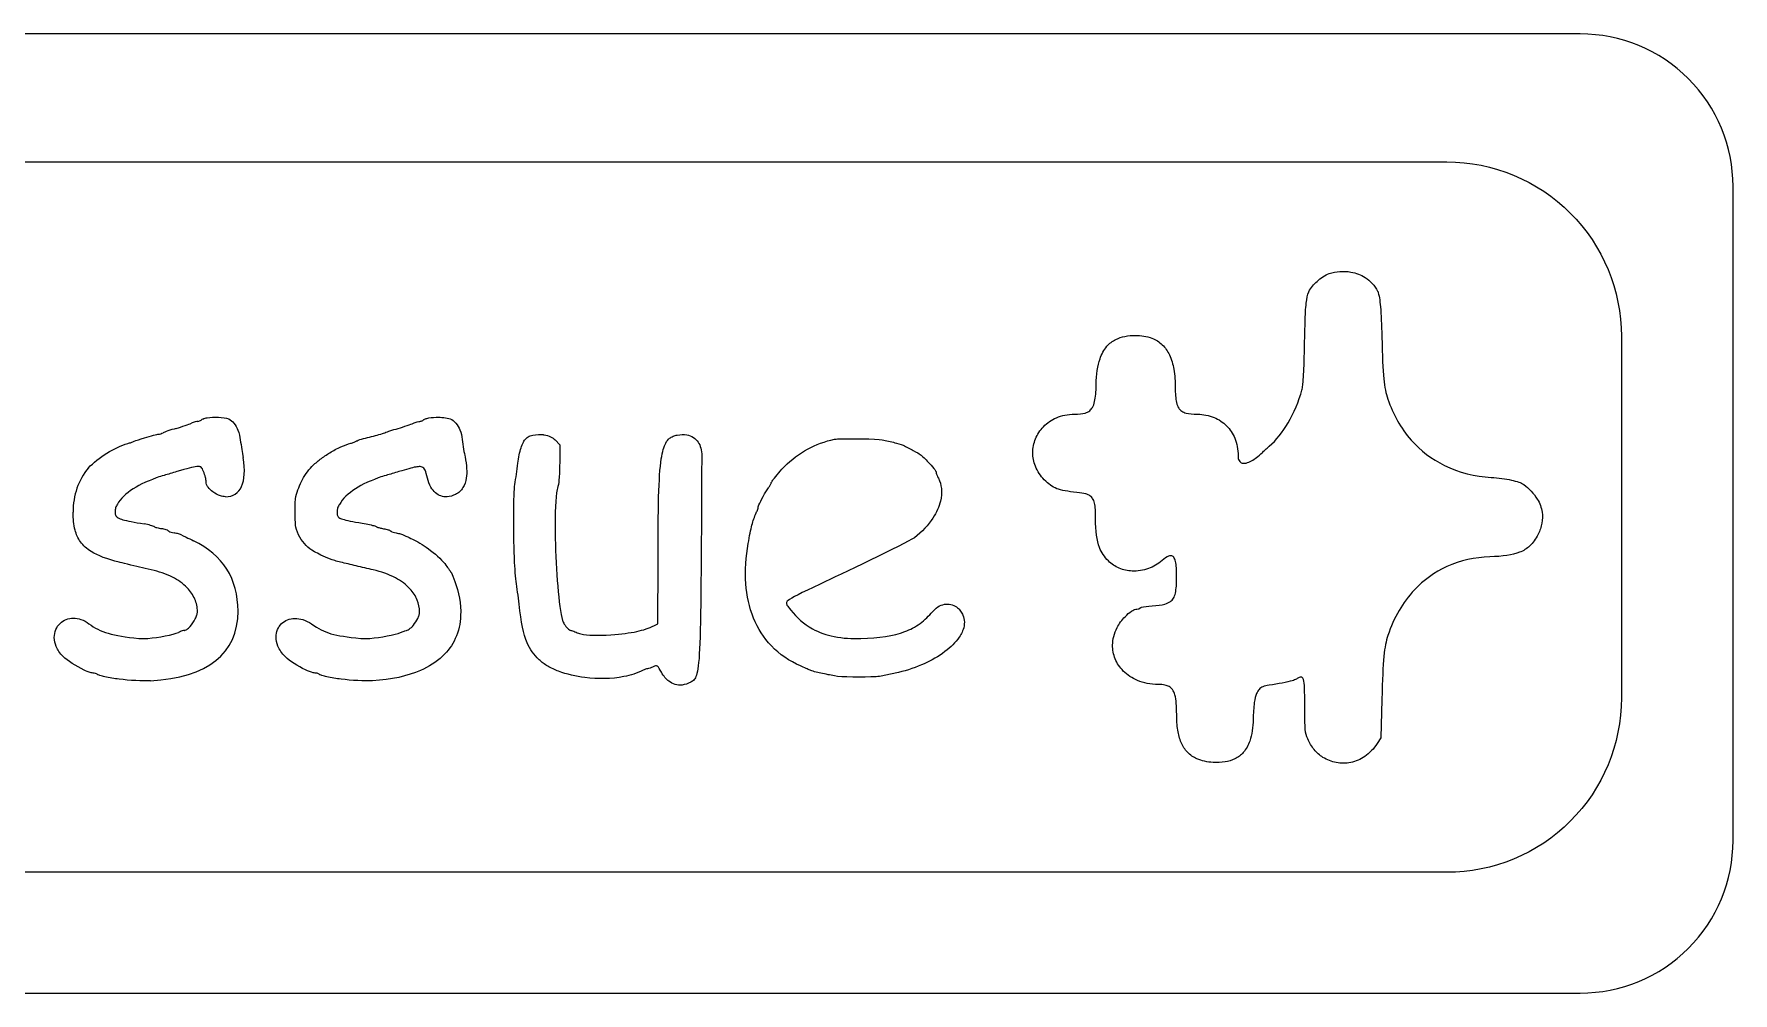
# Model space of a CAD drawing. Header units: millimetres. Extents: x -80 to 0, y -27 to -5.
# Drawn here: x -38.95 to 0, y -27 to -5 of the extents above; entities that cross this region are included whole.
import ezdxf

# ---------------------------------------------------------------- set-up
doc = ezdxf.new("R2010")
doc.units = ezdxf.units.MM
doc.layers.get('0').update_dxf_attribs({"linetype": 'CONTINUOUS'})

msp = doc.modelspace()

# ---------------------------------------------------------------- linework, layer by layer
for p, q in [((-8.146, -10.899), (-8.145, -10.9)), ((-9.819, -12.043), (-9.819, -12.036)), ((-35.114, -13.857), (-35.114, -13.856)), ((-30.025, -13.857), (-30.024, -13.856)), ((-26.999, -14.311), (-26.895, -14.422)), ((-26.895, -14.422), (-26.896, -14.848)), ((-27.854, -14.848), (-27.853, -14.848)), ((-24.644, -18.532), (-24.642, -17.131)), ((-24.725, -18.571), (-24.644, -18.532)), ((-8.049, -20.264), (-8.072, -21.145)), ((-8.072, -21.145), (-8.159, -21.279))]:
    msp.add_line(p, q)
for points in [[(0, -8.5, 0.414214), (-3.5, -5), (-76.5, -5, 0.414214), (-80, -8.5), (-80, -23.5, 0.414214), (-76.5, -27), (-3.5, -27, 0.414214), (0, -23.5)], [(-74.559, -7.936), (-6.559, -7.936, -0.414214), (-2.559, -11.936), (-2.559, -20.231, -0.414214), (-6.559, -24.231), (-74.559, -24.231, -0.414214), (-78.559, -20.231), (-78.559, -11.936, -0.414214)]]:
    msp.add_lwpolyline(points, format="xyb", close=True)
for centre, major_axis, ratio, start_param, end_param in [((-35.58, -14.002), (0.261, 0.083), 0.043622, 4.277623, 5.881344), ((-35.291, -13.929), (0.109, 0.04), 0.137534, 0.358033, 1.972827), ((-35.159, -13.858), (0.0533, 0.0196), 0.382822, 3.943317, 5.555445), ((-35.044, -13.84), (0.0771, 0.0295), 0.238986, 1.916379, 2.614804), ((-36.032, -14.15), (0.0704, 0.0249), 0.225914, 3.706132, 5.308043), ((-35.753, -14.08), (0.24, 0.074), 0.047912, 1.274132, 2.900874), ((-36.059, -13.015), (-1.737, 2.533), 0.337098, 2.914329, 3.771137), ((-35.121, -16.779), (2.701, -1.654), 0.685288, 3.044541, 3.539379), ((-36.381, -16.266), (0.191, -0.038), 0.094521, 0.181892, 1.800304), ((-36.058, -16.322), (0.137, -0.028), 0.131837, 3.398467, 5.015473), ((-36, -16.374), (0.134, -0.026), 0.159732, 0.143277, 1.763178), ((-35.676, -16.471), (0.126, -0.031), 0.104543, 0.439268, 2.054024), ((-51.193, -27.684), (16.67, 10.402), 0.280706, 6.110479, 6.458437), ((-47.542, -10.672), (13.055, -8.383), 0.285458, 5.907729, 6.465189), ((-35.598, -18.726), (0.104, 0.043), 0.10649, 0.248123, 1.862114), ((-37.561, -19.688), (0.0715, -0.014), 0.338193, 0.49443, 2.098822)]:
    msp.add_ellipse(centre, major_axis=major_axis, ratio=ratio, start_param=start_param, end_param=end_param)
for points, knots in [([(-9.726, -10.913), (-9.677, -10.825), (-9.61, -10.744), (-9.45, -10.597), (-9.354, -10.534), (-9.258, -10.496)], [0, 0, 0, 0, 0.03013153, 0.03013153, 0.06455183, 0.06455183, 0.06455183, 0.06455183]), ([(-9.258, -10.496), (-9.181, -10.469), (-9.098, -10.454), (-8.93, -10.443), (-8.842, -10.447), (-8.757, -10.461)], [0, 0, 0, 0, 0.02437428, 0.02437428, 0.04999251, 0.04999251, 0.04999251, 0.04999251]), ([(-8.757, -10.461), (-8.641, -10.482), (-8.531, -10.523), (-8.374, -10.625), (-8.32, -10.67), (-8.223, -10.775), (-8.181, -10.835), (-8.146, -10.899)], [0, 0, 0, 0, 0.03529892, 0.03529892, 0.05643037, 0.05643037, 0.07828876, 0.07828876, 0.07828876, 0.07828876]), ([(-8.145, -10.9), (-8.114, -10.99), (-8.095, -11.104), (-8.065, -11.436), (-8.057, -11.67), (-8.05, -11.945)], [0, 0, 0, 0, 0.02835852, 0.02835852, 0.0610603, 0.0610603, 0.0610603, 0.0610603]), ([(-9.809, -11.613), (-9.804, -11.447), (-9.797, -11.296), (-9.771, -11.064), (-9.753, -10.981), (-9.726, -10.913)], [0, 0, 0, 0, 0.04963274, 0.04963274, 0.09608451, 0.09608451, 0.09608451, 0.09608451]), ([(-9.819, -12.036), (-9.817, -11.96), (-9.815, -11.882), (-9.812, -11.743), (-9.81, -11.676), (-9.809, -11.613)], [0, 0, 0, 0, 0.02257028, 0.02257028, 0.04150639, 0.04150639, 0.04150639, 0.04150639]), ([(-14.598, -13.046), (-14.594, -12.809), (-14.565, -12.611), (-14.474, -12.346), (-14.424, -12.248), (-14.295, -12.098), (-14.226, -12.045), (-14.082, -11.973), (-14.013, -11.952), (-13.863, -11.922), (-13.78, -11.915), (-13.699, -11.915)], [0, 0, 0, 0, 0.0710416, 0.0710416, 0.1164977, 0.1164977, 0.1534089, 0.1534089, 0.1832569, 0.1832569, 0.2171426, 0.2171426, 0.2171426, 0.2171426]), ([(-13.699, -11.915), (-13.57, -11.915), (-13.439, -11.932), (-13.23, -12.014), (-13.152, -12.063), (-13.015, -12.196), (-12.961, -12.275), (-12.871, -12.465), (-12.839, -12.578), (-12.794, -12.83), (-12.785, -12.975), (-12.785, -13.116)], [0, 0, 0, 0, 0.0386449, 0.0386449, 0.0670855, 0.0670855, 0.0957159, 0.0957159, 0.1301709, 0.1301709, 0.1723173, 0.1723173, 0.1723173, 0.1723173]), ([(-9.881, -13.168), (-9.873, -13.141), (-9.867, -13.094), (-9.837, -12.822), (-9.825, -12.331), (-9.819, -12.043)], [0, 0, 0, 0, 0.00862588, 0.00862588, 0.06601235, 0.06601235, 0.06601235, 0.06601235]), ([(-8.05, -11.945), (-8.039, -12.389), (-8.028, -12.694), (-7.987, -13.114), (-7.959, -13.237), (-7.911, -13.377)], [0, 0, 0, 0, 0.1331651, 0.1331651, 0.2612548, 0.2612548, 0.2612548, 0.2612548]), ([(-15.097, -13.722), (-14.996, -13.722), (-14.915, -13.715), (-14.81, -13.683), (-14.776, -13.666), (-14.72, -13.621), (-14.699, -13.595), (-14.661, -13.529), (-14.645, -13.485), (-14.611, -13.335), (-14.602, -13.209), (-14.598, -13.046)], [0, 0, 0, 0, 0.0302629, 0.0302629, 0.0490618, 0.0490618, 0.0662798, 0.0662798, 0.0874624, 0.0874624, 0.1252163, 0.1252163, 0.1252163, 0.1252163]), ([(-12.785, -13.116), (-12.785, -13.25), (-12.779, -13.364), (-12.746, -13.505), (-12.73, -13.547), (-12.688, -13.61), (-12.665, -13.634), (-12.608, -13.672), (-12.575, -13.687), (-12.468, -13.716), (-12.381, -13.723), (-12.272, -13.723)], [0, 0, 0, 0, 0.0403956, 0.0403956, 0.0641008, 0.0641008, 0.083584, 0.083584, 0.1033214, 0.1033214, 0.1390121, 0.1390121, 0.1390121, 0.1390121]), ([(-10.629, -14.457), (-10.472, -14.318), (-10.326, -14.135), (-10.062, -13.689), (-9.956, -13.43), (-9.881, -13.168)], [0, 0, 0, 0, 0.063078, 0.063078, 0.1323265, 0.1323265, 0.1323265, 0.1323265]), ([(-7.911, -13.377), (-7.794, -13.722), (-7.619, -14.041), (-7.164, -14.558), (-6.907, -14.753), (-6.281, -15.062), (-5.917, -15.149), (-5.543, -15.173)], [0, 0, 0, 0, 0.1092875, 0.1092875, 0.2068705, 0.2068705, 0.31913, 0.31913, 0.31913, 0.31913]), ([(-35.076, -13.833), (-35.043, -13.818), (-35.002, -13.809), (-34.9, -13.791), (-34.807, -13.786), (-34.629, -13.795), (-34.543, -13.808), (-34.482, -13.829)], [0, 0, 0, 0, 0.01091659, 0.01091659, 0.04026967, 0.04026967, 0.06964215, 0.06964215, 0.06964215, 0.06964215]), ([(-34.482, -13.829), (-34.435, -13.855), (-34.395, -13.888), (-34.322, -13.977), (-34.292, -14.033), (-34.244, -14.161), (-34.228, -14.237), (-34.217, -14.31)], [0, 0, 0, 0, 0.01593425, 0.01593425, 0.03467814, 0.03467814, 0.05702997, 0.05702997, 0.05702997, 0.05702997]), ([(-30.597, -14.048), (-30.532, -14.028), (-30.459, -14.005), (-30.331, -13.962), (-30.278, -13.943), (-30.25, -13.93)], [0, 0, 0, 0, 0.02057737, 0.02057737, 0.04076586, 0.04076586, 0.04076586, 0.04076586]), ([(-30.25, -13.93), (-30.223, -13.919), (-30.192, -13.907), (-30.137, -13.891), (-30.114, -13.886), (-30.101, -13.886)], [0, 0, 0, 0, 0.00889283, 0.00889283, 0.0174255, 0.0174255, 0.0174255, 0.0174255]), ([(-30.101, -13.886), (-30.092, -13.886), (-30.082, -13.884), (-30.063, -13.879), (-30.054, -13.875), (-30.037, -13.867), (-30.03, -13.862), (-30.025, -13.857)], [0, 0, 0, 0, 0.002745765, 0.002745765, 0.005068657, 0.005068657, 0.007360599, 0.007360599, 0.007360599, 0.007360599]), ([(-30.024, -13.856), (-30.022, -13.854), (-30.019, -13.852), (-30.013, -13.847), (-30.009, -13.845), (-30.006, -13.843)], [0, 0, 0, 0, 0.001030301, 0.001030301, 0.002256007, 0.002256007, 0.002256007, 0.002256007]), ([(-30.006, -13.843), (-29.987, -13.832), (-29.964, -13.824), (-29.886, -13.803), (-29.808, -13.794), (-29.61, -13.788), (-29.486, -13.8), (-29.405, -13.827)], [0, 0, 0, 0, 0.00640149, 0.00640149, 0.02428909, 0.02428909, 0.05007511, 0.05007511, 0.05007511, 0.05007511]), ([(-29.405, -13.827), (-29.355, -13.851), (-29.311, -13.885), (-29.235, -13.973), (-29.205, -14.026), (-29.156, -14.152), (-29.14, -14.227), (-29.131, -14.3)], [0, 0, 0, 0, 0.01685214, 0.01685214, 0.03503776, 0.03503776, 0.0573011, 0.0573011, 0.0573011, 0.0573011]), ([(-15.787, -15.225), (-15.874, -15.136), (-15.945, -15.033), (-16.032, -14.817), (-16.052, -14.71), (-16.051, -14.495), (-16.029, -14.39), (-15.947, -14.186), (-15.884, -14.09), (-15.72, -13.922), (-15.62, -13.853), (-15.447, -13.778), (-15.382, -13.758), (-15.243, -13.73), (-15.17, -13.723), (-15.097, -13.722)], [0, 0, 0, 0, 0.0375787, 0.0375787, 0.0701392, 0.0701392, 0.1023922, 0.1023922, 0.1365942, 0.1365942, 0.1729344, 0.1729344, 0.1934113, 0.1934113, 0.2153726, 0.2153726, 0.2153726, 0.2153726]), ([(-12.272, -13.723), (-12.143, -13.723), (-12.016, -13.747), (-11.789, -13.841), (-11.692, -13.906), (-11.529, -14.07), (-11.465, -14.167), (-11.395, -14.334), (-11.376, -14.398), (-11.35, -14.533), (-11.345, -14.603), (-11.346, -14.673)], [0, 0, 0, 0, 0.0388514, 0.0388514, 0.0738533, 0.0738533, 0.1085609, 0.1085609, 0.1285817, 0.1285817, 0.1496714, 0.1496714, 0.1496714, 0.1496714]), ([(-37.7, -14.954), (-37.585, -14.836), (-37.435, -14.717), (-37.115, -14.517), (-36.946, -14.436), (-36.796, -14.394)], [0, 0, 0, 0, 0.04935378, 0.04935378, 0.09868437, 0.09868437, 0.09868437, 0.09868437]), ([(-36.796, -14.394), (-36.771, -14.387), (-36.743, -14.378), (-36.696, -14.362), (-36.67, -14.352), (-36.649, -14.343)], [0, 0, 0, 0, 0.00752674, 0.00752674, 0.01448184, 0.01448184, 0.01448184, 0.01448184]), ([(-36.649, -14.343), (-36.607, -14.325), (-36.513, -14.294), (-36.271, -14.221), (-36.117, -14.18), (-36.088, -14.18)], [0, 0, 0, 0, 0.01378595, 0.01378595, 0.03357584, 0.03357584, 0.03357584, 0.03357584]), ([(-34.217, -14.31), (-34.206, -14.38), (-34.194, -14.46), (-34.174, -14.589), (-34.162, -14.664), (-34.153, -14.718)], [0, 0, 0, 0, 0.02121821, 0.02121821, 0.03853397, 0.03853397, 0.03853397, 0.03853397]), ([(-32.166, -14.605), (-32.085, -14.557), (-31.997, -14.51), (-31.828, -14.433), (-31.751, -14.404), (-31.686, -14.389)], [0, 0, 0, 0, 0.02845458, 0.02845458, 0.05590665, 0.05590665, 0.05590665, 0.05590665]), ([(-31.686, -14.389), (-31.661, -14.383), (-31.634, -14.374), (-31.587, -14.356), (-31.568, -14.347), (-31.558, -14.34)], [0, 0, 0, 0, 0.00771848, 0.00771848, 0.01522892, 0.01522892, 0.01522892, 0.01522892]), ([(-31.558, -14.34), (-31.554, -14.337), (-31.547, -14.333), (-31.511, -14.316), (-31.453, -14.296), (-31.395, -14.281)], [0, 0, 0, 0, 0.00165819, 0.00165819, 0.01079966, 0.01079966, 0.01079966, 0.01079966]), ([(-31.395, -14.281), (-31.279, -14.252), (-31.13, -14.215), (-30.973, -14.172), (-30.937, -14.16), (-30.907, -14.147)], [0, 0, 0, 0, 0.03591081, 0.03591081, 0.06610408, 0.06610408, 0.06610408, 0.06610408]), ([(-30.907, -14.147), (-30.881, -14.136), (-30.808, -14.113), (-30.729, -14.087), (-30.66, -14.066), (-30.597, -14.048)], [0, 0, 0, 0, 0.00839141, 0.00839141, 0.03610788, 0.03610788, 0.03610788, 0.03610788]), ([(-29.131, -14.3), (-29.122, -14.372), (-29.11, -14.452), (-29.087, -14.596), (-29.075, -14.661), (-29.066, -14.702)], [0, 0, 0, 0, 0.02155378, 0.02155378, 0.04351678, 0.04351678, 0.04351678, 0.04351678]), ([(-27.853, -14.848), (-27.837, -14.715), (-27.814, -14.593), (-27.767, -14.449), (-27.75, -14.406), (-27.711, -14.334), (-27.69, -14.303), (-27.665, -14.276)], [0, 0, 0, 0, 0.04005525, 0.04005525, 0.05663146, 0.05663146, 0.07044114, 0.07044114, 0.07044114, 0.07044114]), ([(-27.665, -14.276), (-27.637, -14.25), (-27.605, -14.231), (-27.501, -14.193), (-27.416, -14.186), (-27.309, -14.19)], [0, 0, 0, 0, 0.01145409, 0.01145409, 0.03333517, 0.03333517, 0.03333517, 0.03333517]), ([(-27.309, -14.19), (-27.298, -14.191), (-27.288, -14.191), (-27.268, -14.192), (-27.258, -14.193), (-27.249, -14.194)], [0, 0, 0, 0, 0.003123808, 0.003123808, 0.005944163, 0.005944163, 0.005944163, 0.005944163]), ([(-27.249, -14.194), (-27.199, -14.204), (-27.149, -14.22), (-27.06, -14.26), (-27.024, -14.284), (-26.999, -14.311)], [0, 0, 0, 0, 0.01508062, 0.01508062, 0.02948105, 0.02948105, 0.02948105, 0.02948105]), ([(-24.642, -17.131), (-24.641, -15.875), (-24.628, -15.159), (-24.542, -14.581), (-24.508, -14.465), (-24.439, -14.337), (-24.41, -14.302), (-24.353, -14.255), (-24.326, -14.24), (-24.268, -14.216), (-24.236, -14.207), (-24.204, -14.201)], [0, 0, 0, 0, 0.3767905, 0.3767905, 0.5320459, 0.5320459, 0.621476, 0.621476, 0.6873888, 0.6873888, 0.7562198, 0.7562198, 0.7562198, 0.7562198]), ([(-24.204, -14.201), (-24.123, -14.185), (-24.047, -14.184), (-23.926, -14.207), (-23.875, -14.227), (-23.787, -14.285), (-23.752, -14.32), (-23.695, -14.404), (-23.675, -14.451), (-23.646, -14.555), (-23.639, -14.613), (-23.64, -14.671)], [0, 0, 0, 0, 0.0248992, 0.0248992, 0.0448255, 0.0448255, 0.0630805, 0.0630805, 0.0815127, 0.0815127, 0.102382, 0.102382, 0.102382, 0.102382]), ([(-21.738, -14.916), (-21.583, -14.76), (-21.406, -14.627), (-21.02, -14.418), (-20.813, -14.342), (-20.598, -14.298)], [0, 0, 0, 0, 0.0660333, 0.0660333, 0.1318097, 0.1318097, 0.1318097, 0.1318097]), ([(-20.598, -14.298), (-20.576, -14.294), (-20.535, -14.291), (-20.255, -14.276), (-19.631, -14.285), (-19.506, -14.31)], [0, 0, 0, 0, 0.00677167, 0.00677167, 0.06801905, 0.06801905, 0.06801905, 0.06801905]), ([(-19.506, -14.31), (-19.409, -14.328), (-19.305, -14.351), (-19.184, -14.383), (-19.071, -14.413), (-19.023, -14.435)], [0, 0, 0, 0, 0.02948795, 0.02948795, 0.03812916, 0.03812916, 0.03812916, 0.03812916]), ([(-32.575, -14.919), (-32.515, -14.862), (-32.45, -14.806), (-32.314, -14.702), (-32.241, -14.651), (-32.166, -14.605)], [0, 0, 0, 0, 0.02494783, 0.02494783, 0.05113584, 0.05113584, 0.05113584, 0.05113584]), ([(-29.066, -14.702), (-29.025, -14.89), (-29.016, -15.054), (-29.049, -15.266), (-29.073, -15.341), (-29.134, -15.441), (-29.158, -15.472), (-29.216, -15.525), (-29.249, -15.546), (-29.284, -15.563)], [0, 0, 0, 0, 0.0578184, 0.0578184, 0.0905235, 0.0905235, 0.1072566, 0.1072566, 0.1238673, 0.1238673, 0.1238673, 0.1238673]), ([(-23.64, -14.671), (-23.651, -17.18), (-23.657, -18.447), (-23.705, -19.434), (-23.728, -19.609), (-23.775, -19.756), (-23.791, -19.786), (-23.834, -19.837), (-23.861, -19.853), (-23.893, -19.87)], [0, 0, 0, 0, 0.75276, 0.75276, 1.129512, 1.129512, 1.297646, 1.297646, 1.507538, 1.507538, 1.507538, 1.507538]), ([(-19.023, -14.435), (-18.951, -14.47), (-18.863, -14.515), (-18.715, -14.596), (-18.651, -14.633), (-18.63, -14.649)], [0, 0, 0, 0, 0.0240789, 0.0240789, 0.04930247, 0.04930247, 0.04930247, 0.04930247]), ([(-18.63, -14.649), (-18.582, -14.686), (-18.512, -14.753), (-18.404, -14.867), (-18.357, -14.92), (-18.308, -14.982), (-18.292, -15.002), (-18.277, -15.026), (-18.273, -15.033), (-18.269, -15.041), (-18.268, -15.044), (-18.266, -15.048), (-18.266, -15.05), (-18.266, -15.051)], [0, 0, 0, 0, 0.01805974, 0.01805974, 0.0295864, 0.0295864, 0.03363747, 0.03363747, 0.03499119, 0.03499119, 0.03547689, 0.03547689, 0.03584561, 0.03584561, 0.03584561, 0.03584561]), ([(-11.346, -14.673), (-11.346, -14.703), (-11.343, -14.735), (-11.328, -14.78), (-11.319, -14.796), (-11.298, -14.82), (-11.287, -14.829), (-11.26, -14.842), (-11.245, -14.846), (-11.208, -14.849), (-11.185, -14.847), (-11.12, -14.832), (-11.076, -14.812), (-10.963, -14.75), (-10.881, -14.688), (-10.793, -14.605)], [0, 0, 0, 0, 0.00904213, 0.00904213, 0.01438133, 0.01438133, 0.01874485, 0.01874485, 0.02329411, 0.02329411, 0.03001292, 0.03001292, 0.04331791, 0.04331791, 0.06840871, 0.06840871, 0.06840871, 0.06840871]), ([(-10.793, -14.605), (-10.775, -14.587), (-10.744, -14.559), (-10.694, -14.514), (-10.66, -14.484), (-10.629, -14.457)], [0, 0, 0, 0, 0.00757201, 0.00757201, 0.01851452, 0.01851452, 0.01851452, 0.01851452]), ([(-35.964, -15.125), (-36.029, -15.143), (-36.069, -15.155), (-36.183, -15.198), (-36.259, -15.23), (-36.404, -15.291)], [0, 0, 0, 0, 0.02044101, 0.02044101, 0.0407306, 0.0407306, 0.0407306, 0.0407306]), ([(-35.67, -15.04), (-35.718, -15.054), (-35.775, -15.071), (-35.869, -15.098), (-35.922, -15.113), (-35.964, -15.125)], [0, 0, 0, 0, 0.01501927, 0.01501927, 0.02876845, 0.02876845, 0.02876845, 0.02876845]), ([(-35.112, -14.94), (-35.116, -14.936), (-35.12, -14.933), (-35.133, -14.927), (-35.141, -14.925), (-35.166, -14.921), (-35.187, -14.921), (-35.298, -14.934), (-35.438, -14.97), (-35.67, -15.04)], [0, 0, 0, 0, 0.00172876, 0.00172876, 0.00410154, 0.00410154, 0.00830881, 0.00830881, 0.02131172, 0.02131172, 0.02131172, 0.02131172]), ([(-35.001, -15.276), (-35.001, -15.248), (-35.007, -15.211), (-35.026, -15.127), (-35.042, -15.078), (-35.076, -14.993), (-35.095, -14.958), (-35.112, -14.94)], [0, 0, 0, 0, 0.00848908, 0.00848908, 0.01834861, 0.01834861, 0.02804112, 0.02804112, 0.02804112, 0.02804112]), ([(-32.953, -15.661), (-32.924, -15.525), (-32.878, -15.392), (-32.752, -15.142), (-32.671, -15.023), (-32.575, -14.919)], [0, 0, 0, 0, 0.04162586, 0.04162586, 0.08411075, 0.08411075, 0.08411075, 0.08411075]), ([(-30.875, -15.125), (-30.94, -15.143), (-30.98, -15.155), (-31.094, -15.198), (-31.17, -15.23), (-31.315, -15.291)], [0, 0, 0, 0, 0.02044101, 0.02044101, 0.0407306, 0.0407306, 0.0407306, 0.0407306]), ([(-30.581, -15.04), (-30.629, -15.054), (-30.686, -15.071), (-30.779, -15.098), (-30.833, -15.113), (-30.875, -15.125)], [0, 0, 0, 0, 0.01501927, 0.01501927, 0.02876845, 0.02876845, 0.02876845, 0.02876845]), ([(-29.927, -15.191), (-29.947, -15.11), (-29.962, -15.049), (-29.991, -14.987), (-30.001, -14.971), (-30.024, -14.949), (-30.035, -14.941), (-30.062, -14.93), (-30.077, -14.927), (-30.124, -14.923), (-30.159, -14.927), (-30.282, -14.95), (-30.404, -14.987), (-30.581, -15.04)], [0, 0, 0, 0, 0.0250948, 0.0250948, 0.03645, 0.03645, 0.045931, 0.045931, 0.055751, 0.055751, 0.0724738, 0.0724738, 0.1122906, 0.1122906, 0.1122906, 0.1122906]), ([(-27.924, -15.337), (-27.912, -15.265), (-27.899, -15.174), (-27.876, -15.019), (-27.863, -14.927), (-27.854, -14.848)], [0, 0, 0, 0, 0.0216957, 0.0216957, 0.04500694, 0.04500694, 0.04500694, 0.04500694]), ([(-26.896, -14.848), (-26.897, -14.957), (-26.901, -15.077), (-26.911, -15.219), (-26.921, -15.338), (-26.937, -15.384)], [0, 0, 0, 0, 0.03298837, 0.03298837, 0.04399644, 0.04399644, 0.04399644, 0.04399644]), ([(-22.05, -15.306), (-22.05, -15.305), (-22.05, -15.304), (-22.049, -15.3), (-22.047, -15.296), (-22.035, -15.273), (-22.013, -15.241), (-21.935, -15.136), (-21.821, -14.999), (-21.738, -14.916)], [0, 0, 0, 0, 0.00029689, 0.00029689, 0.00120163, 0.00120163, 0.00609867, 0.00609867, 0.03071854, 0.03071854, 0.03071854, 0.03071854]), ([(-18.266, -15.051), (-18.266, -15.058), (-18.264, -15.066), (-18.256, -15.103), (-18.238, -15.151), (-18.216, -15.193)], [0, 0, 0, 0, 0.00191228, 0.00191228, 0.01138093, 0.01138093, 0.01138093, 0.01138093]), ([(-5.543, -15.173), (-5.374, -15.183), (-5.212, -15.206), (-5.023, -15.246), (-4.961, -15.262), (-4.873, -15.293), (-4.827, -15.311), (-4.798, -15.334)], [0, 0, 0, 0, 0.05085659, 0.05085659, 0.07252348, 0.07252348, 0.0862533, 0.0862533, 0.0862533, 0.0862533]), ([(-36.404, -15.291), (-36.593, -15.371), (-36.764, -15.485), (-36.951, -15.665), (-37.001, -15.727), (-37.051, -15.813), (-37.065, -15.842), (-37.084, -15.899), (-37.089, -15.926), (-37.089, -15.953)], [0, 0, 0, 0, 0.0613901, 0.0613901, 0.0922838, 0.0922838, 0.1065863, 0.1065863, 0.1189525, 0.1189525, 0.1189525, 0.1189525]), ([(-34.56, -15.615), (-34.598, -15.615), (-34.636, -15.607), (-34.733, -15.576), (-34.793, -15.544), (-34.889, -15.472), (-34.929, -15.433), (-34.97, -15.375), (-34.981, -15.355), (-34.997, -15.316), (-35.001, -15.296), (-35.001, -15.276)], [0, 0, 0, 0, 0.01131978, 0.01131978, 0.03036095, 0.03036095, 0.04725791, 0.04725791, 0.05512203, 0.05512203, 0.0620245, 0.0620245, 0.0620245, 0.0620245]), ([(-31.315, -15.291), (-31.501, -15.369), (-31.671, -15.484), (-31.859, -15.667), (-31.91, -15.729), (-31.961, -15.818), (-31.976, -15.848), (-31.994, -15.905), (-32, -15.933), (-32, -15.961)], [0, 0, 0, 0, 0.06052, 0.06052, 0.0911701, 0.0911701, 0.105337, 0.105337, 0.1175781, 0.1175781, 0.1175781, 0.1175781]), ([(-29.284, -15.563), (-29.345, -15.592), (-29.41, -15.613), (-29.526, -15.62), (-29.574, -15.614), (-29.665, -15.582), (-29.704, -15.559), (-29.783, -15.491), (-29.819, -15.445), (-29.883, -15.332), (-29.909, -15.262), (-29.927, -15.191)], [0, 0, 0, 0, 0.02015445, 0.02015445, 0.03493815, 0.03493815, 0.04894721, 0.04894721, 0.0661807, 0.0661807, 0.08803577, 0.08803577, 0.08803577, 0.08803577]), ([(-27.895, -17.556), (-27.916, -17.426), (-27.928, -17.136), (-27.956, -16.397), (-27.957, -15.533), (-27.924, -15.337)], [0, 0, 0, 0, 0.0394372, 0.0394372, 0.2202541, 0.2202541, 0.2202541, 0.2202541]), ([(-26.937, -15.384), (-26.951, -15.424), (-26.961, -15.479), (-26.997, -15.751), (-27.006, -16.141), (-26.982, -17.302), (-26.918, -18.145), (-26.828, -18.453)], [0, 0, 0, 0, 0.0124436, 0.0124436, 0.0694479, 0.0694479, 0.1667065, 0.1667065, 0.1667065, 0.1667065]), ([(-22.344, -15.851), (-22.344, -15.849), (-22.343, -15.846), (-22.34, -15.832), (-22.333, -15.815), (-22.286, -15.706), (-22.178, -15.507), (-22.112, -15.415)], [0, 0, 0, 0, 0.00070096, 0.00070096, 0.00375392, 0.00375392, 0.02642582, 0.02642582, 0.02642582, 0.02642582]), ([(-22.112, -15.415), (-22.097, -15.394), (-22.081, -15.369), (-22.064, -15.339), (-22.059, -15.33), (-22.054, -15.319), (-22.052, -15.315), (-22.051, -15.31), (-22.05, -15.308), (-22.05, -15.306)], [0, 0, 0, 0, 0.00793675, 0.00793675, 0.01077669, 0.01077669, 0.01175901, 0.01175901, 0.01246424, 0.01246424, 0.01246424, 0.01246424]), ([(-18.216, -15.193), (-18.178, -15.266), (-18.155, -15.345), (-18.136, -15.525), (-18.146, -15.623), (-18.2, -15.846), (-18.258, -15.976), (-18.446, -16.264), (-18.589, -16.418), (-18.766, -16.555)], [0, 0, 0, 0, 0.0247506, 0.0247506, 0.0541385, 0.0541385, 0.0933607, 0.0933607, 0.1425686, 0.1425686, 0.1425686, 0.1425686]), ([(-15.038, -15.517), (-15.253, -15.495), (-15.392, -15.473), (-15.554, -15.41), (-15.601, -15.384), (-15.693, -15.316), (-15.738, -15.275), (-15.787, -15.225)], [0, 0, 0, 0, 0.0650621, 0.0650621, 0.0967914, 0.0967914, 0.1287285, 0.1287285, 0.1287285, 0.1287285]), ([(-14.612, -16.115), (-14.612, -15.96), (-14.617, -15.846), (-14.647, -15.719), (-14.661, -15.683), (-14.696, -15.63), (-14.717, -15.61), (-14.768, -15.575), (-14.799, -15.562), (-14.89, -15.536), (-14.956, -15.526), (-15.038, -15.517)], [0, 0, 0, 0, 0.0466889, 0.0466889, 0.0710537, 0.0710537, 0.0918764, 0.0918764, 0.1143281, 0.1143281, 0.1482983, 0.1482983, 0.1482983, 0.1482983]), ([(-4.798, -15.334), (-4.676, -15.427), (-4.565, -15.539), (-4.43, -15.763), (-4.392, -15.863), (-4.364, -16.053), (-4.366, -16.137), (-4.397, -16.309), (-4.428, -16.394), (-4.468, -16.476)], [0, 0, 0, 0, 0.0461609, 0.0461609, 0.0786252, 0.0786252, 0.1039842, 0.1039842, 0.1312651, 0.1312651, 0.1312651, 0.1312651]), ([(-37.089, -15.953), (-37.089, -15.985), (-37.088, -16.011), (-37.075, -16.047), (-37.068, -16.059), (-37.049, -16.08), (-37.036, -16.09), (-36.994, -16.114), (-36.958, -16.128), (-36.81, -16.169), (-36.657, -16.198), (-36.421, -16.239)], [0, 0, 0, 0, 0.00952398, 0.00952398, 0.01532789, 0.01532789, 0.02117212, 0.02117212, 0.03030108, 0.03030108, 0.04885126, 0.04885126, 0.04885126, 0.04885126]), ([(-32.961, -15.958), (-32.961, -15.933), (-32.96, -15.842), (-32.958, -15.748), (-32.957, -15.702), (-32.953, -15.661)], [0, 0, 0, 0, 0.00721195, 0.00721195, 0.0125825, 0.0125825, 0.0125825, 0.0125825]), ([(-32.944, -16.311), (-32.951, -16.26), (-32.955, -16.207), (-32.96, -16.092), (-32.961, -16.02), (-32.961, -15.958)], [0, 0, 0, 0, 0.01535766, 0.01535766, 0.03509693, 0.03509693, 0.03509693, 0.03509693]), ([(-32, -15.961), (-32, -15.996), (-31.999, -16.023), (-31.987, -16.058), (-31.98, -16.068), (-31.963, -16.087), (-31.952, -16.095), (-31.913, -16.117), (-31.88, -16.129), (-31.737, -16.168), (-31.58, -16.196), (-31.331, -16.24)], [0, 0, 0, 0, 0.01038426, 0.01038426, 0.0157886, 0.0157886, 0.021291, 0.021291, 0.03002443, 0.03002443, 0.04893434, 0.04893434, 0.04893434, 0.04893434]), ([(-22.39, -15.985), (-22.378, -15.959), (-22.366, -15.93), (-22.355, -15.897), (-22.344, -15.864), (-22.344, -15.851)], [0, 0, 0, 0, 0.00860672, 0.00860672, 0.0108805, 0.0108805, 0.0108805, 0.0108805]), ([(-36.991, -17.117), (-37.266, -17.048), (-37.477, -16.971), (-37.737, -16.808), (-37.818, -16.735), (-37.939, -16.566), (-37.979, -16.477), (-38.037, -16.259), (-38.05, -16.123), (-38.05, -15.972)], [0, 0, 0, 0, 0.0850889, 0.0850889, 0.1400293, 0.1400293, 0.1915263, 0.1915263, 0.256276, 0.256276, 0.256276, 0.256276]), ([(-32.707, -16.735), (-32.765, -16.677), (-32.813, -16.612), (-32.892, -16.469), (-32.922, -16.391), (-32.944, -16.311)], [0, 0, 0, 0, 0.02428571, 0.02428571, 0.04913891, 0.04913891, 0.04913891, 0.04913891]), ([(-31.331, -16.24), (-31.283, -16.248), (-31.23, -16.259), (-31.167, -16.276), (-31.147, -16.281), (-31.121, -16.29), (-31.109, -16.295), (-31.103, -16.3)], [0, 0, 0, 0, 0.0148065, 0.0148065, 0.02019259, 0.02019259, 0.02344042, 0.02344042, 0.02344042, 0.02344042]), ([(-31.103, -16.3), (-31.1, -16.302), (-31.095, -16.304), (-31.076, -16.313), (-31.051, -16.322), (-30.993, -16.337), (-30.962, -16.343), (-30.932, -16.348)], [0, 0, 0, 0, 0.00119021, 0.00119021, 0.0056664, 0.0056664, 0.01000693, 0.01000693, 0.01000693, 0.01000693]), ([(-30.932, -16.348), (-30.894, -16.354), (-30.858, -16.363), (-30.818, -16.376), (-30.805, -16.38), (-30.791, -16.387), (-30.787, -16.389), (-30.782, -16.392), (-30.781, -16.393), (-30.779, -16.395), (-30.778, -16.396), (-30.777, -16.397)], [0, 0, 0, 0, 0.01157832, 0.01157832, 0.01619987, 0.01619987, 0.01781018, 0.01781018, 0.01841977, 0.01841977, 0.01888763, 0.01888763, 0.01888763, 0.01888763]), ([(-22.574, -16.687), (-22.544, -16.512), (-22.518, -16.376), (-22.462, -16.164), (-22.433, -16.083), (-22.39, -15.985)], [0, 0, 0, 0, 0.0531604, 0.0531604, 0.1018618, 0.1018618, 0.1018618, 0.1018618]), ([(-14.317, -17.087), (-14.409, -16.994), (-14.475, -16.897), (-14.587, -16.615), (-14.612, -16.409), (-14.612, -16.115)], [0, 0, 0, 0, 0.03918816, 0.03918816, 0.0946947, 0.0946947, 0.0946947, 0.0946947]), ([(-35.866, -16.397), (-35.866, -16.398), (-35.864, -16.4), (-35.86, -16.404), (-35.856, -16.406), (-35.828, -16.421), (-35.781, -16.436), (-35.732, -16.446)], [0, 0, 0, 0, 0.000467972, 0.000467972, 0.001783576, 0.001783576, 0.009875429, 0.009875429, 0.009875429, 0.009875429]), ([(-35.56, -16.494), (-35.539, -16.504), (-35.49, -16.528), (-35.404, -16.57), (-35.343, -16.599), (-35.288, -16.626)], [0, 0, 0, 0, 0.00695305, 0.00695305, 0.01898819, 0.01898819, 0.01898819, 0.01898819]), ([(-32.147, -17.051), (-32.321, -16.976), (-32.436, -16.923), (-32.602, -16.83), (-32.653, -16.789), (-32.707, -16.735)], [0, 0, 0, 0, 0.0568549, 0.0568549, 0.1125262, 0.1125262, 0.1125262, 0.1125262]), ([(-30.777, -16.397), (-30.776, -16.398), (-30.775, -16.4), (-30.771, -16.404), (-30.766, -16.406), (-30.739, -16.421), (-30.692, -16.436), (-30.643, -16.446)], [0, 0, 0, 0, 0.000467972, 0.000467972, 0.001783576, 0.001783576, 0.009875429, 0.009875429, 0.009875429, 0.009875429]), ([(-30.643, -16.446), (-30.61, -16.452), (-30.575, -16.46), (-30.512, -16.478), (-30.486, -16.487), (-30.471, -16.494)], [0, 0, 0, 0, 0.00984317, 0.00984317, 0.01957674, 0.01957674, 0.01957674, 0.01957674]), ([(-30.471, -16.494), (-30.451, -16.504), (-30.399, -16.529), (-30.334, -16.559), (-30.283, -16.583), (-30.236, -16.605)], [0, 0, 0, 0, 0.00663659, 0.00663659, 0.0224302, 0.0224302, 0.0224302, 0.0224302]), ([(-30.236, -16.605), (-30.123, -16.656), (-29.984, -16.747), (-29.704, -16.963), (-29.567, -17.091), (-29.503, -17.186)], [0, 0, 0, 0, 0.0371169, 0.0371169, 0.08014687, 0.08014687, 0.08014687, 0.08014687]), ([(-21.378, -19.496), (-21.629, -19.386), (-21.855, -19.234), (-22.22, -18.852), (-22.355, -18.637), (-22.552, -18.151), (-22.607, -17.884), (-22.649, -17.306), (-22.626, -16.992), (-22.574, -16.687)], [0, 0, 0, 0, 0.0822811, 0.0822811, 0.1588509, 0.1588509, 0.2398975, 0.2398975, 0.332655, 0.332655, 0.332655, 0.332655]), ([(-18.766, -16.555), (-18.778, -16.564), (-18.804, -16.579), (-19.178, -16.79), (-20.769, -17.546), (-20.925, -17.621)], [0, 0, 0, 0, 0.00471404, 0.00471404, 0.08366801, 0.08366801, 0.08366801, 0.08366801]), ([(-4.468, -16.476), (-4.524, -16.588), (-4.586, -16.677), (-4.727, -16.808), (-4.803, -16.855), (-5.059, -16.954), (-5.275, -16.984), (-5.576, -16.994)], [0, 0, 0, 0, 0.0376038, 0.0376038, 0.0699472, 0.0699472, 0.1274856, 0.1274856, 0.1274856, 0.1274856]), ([(-36.257, -17.294), (-36.363, -17.271), (-36.433, -17.255), (-36.668, -17.198), (-36.96, -17.125), (-36.991, -17.117)], [0, 0, 0, 0, 0.03231661, 0.03231661, 0.07994028, 0.07994028, 0.07994028, 0.07994028]), ([(-31.919, -17.116), (-31.962, -17.106), (-32.01, -17.094), (-32.094, -17.07), (-32.129, -17.059), (-32.147, -17.051)], [0, 0, 0, 0, 0.01339978, 0.01339978, 0.02638807, 0.02638807, 0.02638807, 0.02638807]), ([(-31.56, -17.202), (-31.618, -17.188), (-31.686, -17.171), (-31.8, -17.144), (-31.867, -17.128), (-31.919, -17.116)], [0, 0, 0, 0, 0.01796645, 0.01796645, 0.03425245, 0.03425245, 0.03425245, 0.03425245]), ([(-13.086, -17.079), (-13.179, -17.16), (-13.286, -17.223), (-13.521, -17.307), (-13.648, -17.326), (-13.875, -17.316), (-13.975, -17.294), (-14.162, -17.216), (-14.247, -17.16), (-14.317, -17.087)], [0, 0, 0, 0, 0.0370191, 0.0370191, 0.0749265, 0.0749265, 0.1055279, 0.1055279, 0.1360114, 0.1360114, 0.1360114, 0.1360114]), ([(-12.754, -17.457), (-12.753, -17.344), (-12.757, -17.225), (-12.782, -17.088), (-12.793, -17.051), (-12.815, -17.011), (-12.824, -16.998), (-12.844, -16.981), (-12.853, -16.976), (-12.873, -16.969), (-12.883, -16.968), (-12.908, -16.969), (-12.923, -16.973), (-12.979, -16.994), (-13.028, -17.028), (-13.086, -17.079)], [0, 0, 0, 0, 0.0339056, 0.0339056, 0.0516498, 0.0516498, 0.0606236, 0.0606236, 0.0668966, 0.0668966, 0.072964, 0.072964, 0.0815257, 0.0815257, 0.1076756, 0.1076756, 0.1076756, 0.1076756]), ([(-5.576, -16.994), (-5.917, -17.005), (-6.25, -17.077), (-6.842, -17.347), (-7.092, -17.528), (-7.439, -17.897), (-7.555, -18.056), (-7.76, -18.406), (-7.845, -18.597), (-7.911, -18.796)], [0, 0, 0, 0, 0.1024928, 0.1024928, 0.1956457, 0.1956457, 0.2546853, 0.2546853, 0.3174644, 0.3174644, 0.3174644, 0.3174644]), ([(-35.199, -18.25), (-35.2, -18.15), (-35.221, -18.054), (-35.301, -17.867), (-35.361, -17.781), (-35.53, -17.605), (-35.649, -17.524), (-35.926, -17.383), (-36.091, -17.33), (-36.257, -17.294)], [0, 0, 0, 0, 0.0299531, 0.0299531, 0.061105, 0.061105, 0.1032377, 0.1032377, 0.1539204, 0.1539204, 0.1539204, 0.1539204]), ([(-31.168, -17.294), (-31.228, -17.281), (-31.301, -17.264), (-31.426, -17.235), (-31.5, -17.217), (-31.56, -17.202)], [0, 0, 0, 0, 0.0184847, 0.0184847, 0.03688185, 0.03688185, 0.03688185, 0.03688185]), ([(-30.108, -18.257), (-30.108, -18.164), (-30.126, -18.073), (-30.199, -17.892), (-30.256, -17.807), (-30.418, -17.629), (-30.534, -17.545), (-30.816, -17.393), (-30.992, -17.333), (-31.168, -17.294)], [0, 0, 0, 0, 0.0280382, 0.0280382, 0.058524, 0.058524, 0.1004495, 0.1004495, 0.1542079, 0.1542079, 0.1542079, 0.1542079]), ([(-29.503, -17.186), (-29.48, -17.22), (-29.453, -17.258), (-29.423, -17.299), (-29.396, -17.338), (-29.388, -17.344)], [0, 0, 0, 0, 0.0125658, 0.0125658, 0.01589407, 0.01589407, 0.01589407, 0.01589407]), ([(-29.388, -17.344), (-29.388, -17.345), (-29.387, -17.346), (-29.383, -17.35), (-29.38, -17.357), (-29.36, -17.397), (-29.33, -17.473), (-29.3, -17.556)], [0, 0, 0, 0, 0.000266889, 0.000266889, 0.001484541, 0.001484541, 0.009427124, 0.009427124, 0.009427124, 0.009427124]), ([(-13.312, -18.119), (-13.197, -18.111), (-13.099, -18.1), (-12.972, -18.063), (-12.931, -18.045), (-12.869, -17.999), (-12.846, -17.974), (-12.808, -17.91), (-12.793, -17.872), (-12.76, -17.732), (-12.754, -17.61), (-12.754, -17.457)], [0, 0, 0, 0, 0.0346461, 0.0346461, 0.056888, 0.056888, 0.0761189, 0.0761189, 0.0965134, 0.0965134, 0.1375521, 0.1375521, 0.1375521, 0.1375521]), ([(-29.3, -17.556), (-29.211, -17.807), (-29.156, -18.074), (-29.173, -18.523), (-29.211, -18.702), (-29.359, -19.022), (-29.458, -19.157), (-29.727, -19.412), (-29.9, -19.518), (-30.384, -19.731), (-30.753, -19.813), (-31.185, -19.837)], [0, 0, 0, 0, 0.0797785, 0.0797785, 0.1351936, 0.1351936, 0.1860272, 0.1860272, 0.2465648, 0.2465648, 0.3450521, 0.3450521, 0.3450521, 0.3450521]), ([(-27.826, -18.078), (-27.835, -17.992), (-27.848, -17.892), (-27.87, -17.726), (-27.883, -17.629), (-27.895, -17.556)], [0, 0, 0, 0, 0.02603107, 0.02603107, 0.04900036, 0.04900036, 0.04900036, 0.04900036]), ([(-20.925, -17.621), (-21.373, -17.833), (-21.584, -17.928), (-21.674, -18.008), (-21.683, -18.018), (-21.693, -18.036), (-21.696, -18.044), (-21.699, -18.06), (-21.698, -18.067), (-21.695, -18.083), (-21.691, -18.092), (-21.668, -18.132), (-21.636, -18.167), (-21.598, -18.215)], [0, 0, 0, 0, 0.1488529, 0.1488529, 0.1731181, 0.1731181, 0.1906119, 0.1906119, 0.2057032, 0.2057032, 0.2250394, 0.2250394, 0.2861784, 0.2861784, 0.2861784, 0.2861784]), ([(-35.498, -18.682), (-35.491, -18.682), (-35.485, -18.68), (-35.466, -18.674), (-35.454, -18.667), (-35.42, -18.644), (-35.394, -18.62), (-35.325, -18.541), (-35.283, -18.478), (-35.236, -18.388), (-35.223, -18.357), (-35.205, -18.303), (-35.199, -18.275), (-35.199, -18.25)], [0, 0, 0, 0, 0.00199635, 0.00199635, 0.00581914, 0.00581914, 0.01442567, 0.01442567, 0.02878384, 0.02878384, 0.03540486, 0.03540486, 0.04060628, 0.04060628, 0.04060628, 0.04060628]), ([(-30.418, -18.682), (-30.408, -18.682), (-30.399, -18.68), (-30.373, -18.671), (-30.357, -18.662), (-30.312, -18.63), (-30.28, -18.599), (-30.211, -18.517), (-30.176, -18.462), (-30.138, -18.383), (-30.127, -18.356), (-30.113, -18.306), (-30.108, -18.281), (-30.108, -18.257)], [0, 0, 0, 0, 0.0028806, 0.0028806, 0.00816217, 0.00816217, 0.01927806, 0.01927806, 0.03329349, 0.03329349, 0.03988455, 0.03988455, 0.0454998, 0.0454998, 0.0454998, 0.0454998]), ([(-27.367, -19.355), (-27.491, -19.234), (-27.578, -19.119), (-27.729, -18.766), (-27.779, -18.502), (-27.826, -18.078)], [0, 0, 0, 0, 0.051976, 0.051976, 0.1195656, 0.1195656, 0.1195656, 0.1195656]), ([(-21.598, -18.215), (-21.46, -18.39), (-21.298, -18.534), (-20.948, -18.729), (-20.78, -18.787), (-20.405, -18.863), (-20.198, -18.874), (-19.995, -18.868)], [0, 0, 0, 0, 0.0666158, 0.0666158, 0.1203229, 0.1203229, 0.1813849, 0.1813849, 0.1813849, 0.1813849]), ([(-19.995, -18.868), (-19.568, -18.854), (-19.247, -18.807), (-18.861, -18.662), (-18.745, -18.601), (-18.526, -18.443), (-18.431, -18.35), (-18.344, -18.247)], [0, 0, 0, 0, 0.128179, 0.128179, 0.1900518, 0.1900518, 0.2523489, 0.2523489, 0.2523489, 0.2523489]), ([(-18.344, -18.247), (-18.297, -18.191), (-18.244, -18.149), (-18.141, -18.097), (-18.09, -18.081), (-17.99, -18.074), (-17.943, -18.079), (-17.852, -18.109), (-17.811, -18.132), (-17.749, -18.185), (-17.726, -18.21), (-17.685, -18.267), (-17.667, -18.299), (-17.653, -18.332)], [0, 0, 0, 0, 0.02187785, 0.02187785, 0.04057518, 0.04057518, 0.05744977, 0.05744977, 0.074233, 0.074233, 0.08608093, 0.08608093, 0.09900808, 0.09900808, 0.09900808, 0.09900808]), ([(-14.118, -18.617), (-14.074, -18.531), (-14.007, -18.442), (-13.887, -18.317), (-13.836, -18.273), (-13.767, -18.228), (-13.744, -18.215), (-13.703, -18.198), (-13.683, -18.192), (-13.663, -18.192)], [0, 0, 0, 0, 0.02914023, 0.02914023, 0.04946751, 0.04946751, 0.05845535, 0.05845535, 0.06530665, 0.06530665, 0.06530665, 0.06530665]), ([(-13.663, -18.192), (-13.647, -18.192), (-13.631, -18.189), (-13.611, -18.182), (-13.604, -18.179), (-13.596, -18.174), (-13.594, -18.172), (-13.59, -18.168), (-13.589, -18.166), (-13.587, -18.164)], [0, 0, 0, 0, 0.004842352, 0.004842352, 0.007030231, 0.007030231, 0.007962262, 0.007962262, 0.008767852, 0.008767852, 0.008767852, 0.008767852]), ([(-13.587, -18.164), (-13.587, -18.164), (-13.586, -18.163), (-13.585, -18.161), (-13.583, -18.16), (-13.574, -18.156), (-13.565, -18.153), (-13.51, -18.139), (-13.416, -18.126), (-13.312, -18.119)], [0, 0, 0, 0, 0.00022933, 0.00022933, 0.00077881, 0.00077881, 0.00267449, 0.00267449, 0.01390446, 0.01390446, 0.01390446, 0.01390446]), ([(-38.28, -19.28), (-38.354, -19.206), (-38.406, -19.128), (-38.466, -18.984), (-38.481, -18.914), (-38.48, -18.782), (-38.468, -18.721), (-38.422, -18.611), (-38.39, -18.562), (-38.309, -18.482), (-38.261, -18.45), (-38.156, -18.408), (-38.1, -18.398), (-37.984, -18.398), (-37.926, -18.41), (-37.805, -18.453), (-37.744, -18.487), (-37.688, -18.529)], [0, 0, 0, 0, 0.031552, 0.031552, 0.0580318, 0.0580318, 0.081113, 0.081113, 0.1028841, 0.1028841, 0.1240283, 0.1240283, 0.1454684, 0.1454684, 0.1674598, 0.1674598, 0.1933946, 0.1933946, 0.1933946, 0.1933946]), ([(-37.688, -18.529), (-37.554, -18.628), (-37.421, -18.696), (-37.068, -18.801), (-36.849, -18.836), (-36.543, -18.868)], [0, 0, 0, 0, 0.0500678, 0.0500678, 0.1004251, 0.1004251, 0.1004251, 0.1004251]), ([(-33.183, -19.287), (-33.263, -19.207), (-33.319, -19.124), (-33.382, -18.971), (-33.396, -18.901), (-33.396, -18.775), (-33.385, -18.716), (-33.34, -18.611), (-33.309, -18.565), (-33.232, -18.489), (-33.186, -18.459), (-33.082, -18.416), (-33.024, -18.406), (-32.904, -18.405), (-32.843, -18.416), (-32.714, -18.457), (-32.648, -18.492), (-32.587, -18.532)], [0, 0, 0, 0, 0.0340367, 0.0340367, 0.0633976, 0.0633976, 0.0899866, 0.0899866, 0.1143161, 0.1143161, 0.1384586, 0.1384586, 0.1644563, 0.1644563, 0.1918064, 0.1918064, 0.2241715, 0.2241715, 0.2241715, 0.2241715]), ([(-32.587, -18.532), (-32.426, -18.64), (-32.303, -18.708), (-31.975, -18.805), (-31.773, -18.834), (-31.454, -18.867)], [0, 0, 0, 0, 0.0581465, 0.0581465, 0.1162253, 0.1162253, 0.1162253, 0.1162253]), ([(-30.543, -18.728), (-30.518, -18.716), (-30.49, -18.705), (-30.457, -18.693), (-30.427, -18.682), (-30.418, -18.682)], [0, 0, 0, 0, 0.0083844, 0.0083844, 0.01071523, 0.01071523, 0.01071523, 0.01071523]), ([(-26.828, -18.453), (-26.821, -18.479), (-26.807, -18.507), (-26.767, -18.573), (-26.738, -18.609), (-26.698, -18.648), (-26.684, -18.661), (-26.664, -18.673), (-26.658, -18.676), (-26.647, -18.68), (-26.641, -18.682), (-26.636, -18.682)], [0, 0, 0, 0, 0.00795791, 0.00795791, 0.01862225, 0.01862225, 0.02320567, 0.02320567, 0.02501802, 0.02501802, 0.02645607, 0.02645607, 0.02645607, 0.02645607]), ([(-26.636, -18.682), (-26.631, -18.682), (-26.626, -18.683), (-26.596, -18.69), (-26.555, -18.706), (-26.518, -18.725)], [0, 0, 0, 0, 0.001377623, 0.001377623, 0.009071662, 0.009071662, 0.009071662, 0.009071662]), ([(-25.72, -18.781), (-25.479, -18.762), (-25.289, -18.74), (-24.974, -18.674), (-24.851, -18.631), (-24.725, -18.571)], [0, 0, 0, 0, 0.072618, 0.072618, 0.142263, 0.142263, 0.142263, 0.142263]), ([(-17.653, -18.332), (-17.631, -18.383), (-17.62, -18.436), (-17.618, -18.549), (-17.629, -18.607), (-17.676, -18.742), (-17.721, -18.818), (-17.857, -18.997), (-17.974, -19.106), (-18.268, -19.314), (-18.436, -19.403), (-18.797, -19.556), (-18.998, -19.619), (-19.202, -19.662)], [0, 0, 0, 0, 0.0164357, 0.0164357, 0.0340109, 0.0340109, 0.0595393, 0.0595393, 0.1013983, 0.1013983, 0.1450168, 0.1450168, 0.1940701, 0.1940701, 0.1940701, 0.1940701]), ([(-13.177, -19.921), (-13.352, -19.921), (-13.511, -19.888), (-13.772, -19.78), (-13.883, -19.707), (-14.056, -19.532), (-14.12, -19.437), (-14.203, -19.232), (-14.223, -19.126), (-14.221, -18.951), (-14.211, -18.884), (-14.177, -18.749), (-14.151, -18.681), (-14.118, -18.617)], [0, 0, 0, 0, 0.0523054, 0.0523054, 0.098233, 0.098233, 0.1380037, 0.1380037, 0.1756825, 0.1756825, 0.199139, 0.199139, 0.2243537, 0.2243537, 0.2243537, 0.2243537]), ([(-36.543, -18.868), (-36.48, -18.874), (-36.386, -18.868), (-36.091, -18.844), (-35.753, -18.782), (-35.633, -18.728)], [0, 0, 0, 0, 0.0190447, 0.0190447, 0.1090175, 0.1090175, 0.1090175, 0.1090175]), ([(-31.454, -18.867), (-31.392, -18.874), (-31.299, -18.868), (-31.003, -18.844), (-30.665, -18.783), (-30.543, -18.728)], [0, 0, 0, 0, 0.018903, 0.018903, 0.1085762, 0.1085762, 0.1085762, 0.1085762]), ([(-26.518, -18.725), (-26.487, -18.742), (-26.448, -18.753), (-26.261, -18.795), (-26.011, -18.803), (-25.72, -18.781)], [0, 0, 0, 0, 0.01049236, 0.01049236, 0.05755257, 0.05755257, 0.05755257, 0.05755257]), ([(-7.911, -18.796), (-7.955, -18.927), (-7.984, -19.059), (-8.025, -19.5), (-8.037, -19.809), (-8.049, -20.264)], [0, 0, 0, 0, 0.04143384, 0.04143384, 0.08390049, 0.08390049, 0.08390049, 0.08390049]), ([(-37.592, -19.66), (-37.605, -19.66), (-37.62, -19.658), (-37.69, -19.64), (-37.763, -19.607), (-37.968, -19.509), (-38.186, -19.374), (-38.28, -19.28)], [0, 0, 0, 0, 0.00375893, 0.00375893, 0.01932977, 0.01932977, 0.09781861, 0.09781861, 0.09781861, 0.09781861]), ([(-32.501, -19.66), (-32.515, -19.66), (-32.531, -19.657), (-32.593, -19.642), (-32.656, -19.617), (-32.89, -19.504), (-33.092, -19.379), (-33.183, -19.287)], [0, 0, 0, 0, 0.0041983, 0.0041983, 0.01715485, 0.01715485, 0.04831028, 0.04831028, 0.04831028, 0.04831028]), ([(-24.979, -19.593), (-25.115, -19.666), (-25.272, -19.713), (-25.703, -19.796), (-26.019, -19.801), (-26.524, -19.737), (-26.732, -19.691), (-27.007, -19.586), (-27.092, -19.547), (-27.241, -19.46), (-27.308, -19.411), (-27.367, -19.355)], [0, 0, 0, 0, 0.0464666, 0.0464666, 0.1311843, 0.1311843, 0.1879175, 0.1879175, 0.2134666, 0.2134666, 0.2361945, 0.2361945, 0.2361945, 0.2361945]), ([(-36.274, -19.837), (-36.466, -19.848), (-36.75, -19.83), (-37.102, -19.788), (-37.222, -19.77), (-37.358, -19.74), (-37.4, -19.73), (-37.447, -19.715), (-37.46, -19.709), (-37.481, -19.7), (-37.489, -19.695), (-37.495, -19.689)], [0, 0, 0, 0, 0.05766658, 0.05766658, 0.08215252, 0.08215252, 0.09076188, 0.09076188, 0.09384157, 0.09384157, 0.09608826, 0.09608826, 0.09608826, 0.09608826]), ([(-32.406, -19.689), (-32.41, -19.685), (-32.415, -19.682), (-32.432, -19.673), (-32.445, -19.669), (-32.472, -19.662), (-32.487, -19.66), (-32.501, -19.66)], [0, 0, 0, 0, 0.001602235, 0.001602235, 0.004250106, 0.004250106, 0.006816166, 0.006816166, 0.006816166, 0.006816166]), ([(-31.185, -19.837), (-31.377, -19.848), (-31.661, -19.83), (-32.013, -19.788), (-32.133, -19.77), (-32.269, -19.74), (-32.311, -19.73), (-32.358, -19.715), (-32.371, -19.709), (-32.391, -19.7), (-32.4, -19.695), (-32.406, -19.689)], [0, 0, 0, 0, 0.05766658, 0.05766658, 0.08215252, 0.08215252, 0.09076188, 0.09076188, 0.09384157, 0.09384157, 0.09608826, 0.09608826, 0.09608826, 0.09608826]), ([(-24.881, -19.562), (-24.888, -19.562), (-24.898, -19.564), (-24.931, -19.572), (-24.958, -19.582), (-24.979, -19.593)], [0, 0, 0, 0, 0.002219461, 0.002219461, 0.006722914, 0.006722914, 0.006722914, 0.006722914]), ([(-24.751, -19.516), (-24.774, -19.528), (-24.801, -19.54), (-24.849, -19.557), (-24.869, -19.562), (-24.881, -19.562)], [0, 0, 0, 0, 0.00795769, 0.00795769, 0.01556936, 0.01556936, 0.01556936, 0.01556936]), ([(-24.563, -19.643), (-24.605, -19.568), (-24.63, -19.526), (-24.657, -19.5), (-24.663, -19.496), (-24.674, -19.491), (-24.679, -19.49), (-24.69, -19.49), (-24.696, -19.491), (-24.715, -19.497), (-24.731, -19.505), (-24.751, -19.516)], [0, 0, 0, 0, 0.0258502, 0.0258502, 0.03308616, 0.03308616, 0.0392897, 0.0392897, 0.04588484, 0.04588484, 0.05966817, 0.05966817, 0.05966817, 0.05966817]), ([(-23.893, -19.87), (-23.955, -19.903), (-24.021, -19.927), (-24.145, -19.94), (-24.198, -19.936), (-24.302, -19.905), (-24.349, -19.879), (-24.455, -19.798), (-24.513, -19.73), (-24.563, -19.643)], [0, 0, 0, 0, 0.02101904, 0.02101904, 0.03734299, 0.03734299, 0.05356505, 0.05356505, 0.07750407, 0.07750407, 0.07750407, 0.07750407]), ([(-21.153, -19.597), (-21.176, -19.586), (-21.22, -19.566), (-21.288, -19.536), (-21.335, -19.515), (-21.378, -19.496)], [0, 0, 0, 0, 0.00773447, 0.00773447, 0.02000572, 0.02000572, 0.02000572, 0.02000572]), ([(-20.908, -19.664), (-20.956, -19.654), (-21.008, -19.642), (-21.099, -19.617), (-21.135, -19.605), (-21.153, -19.597)], [0, 0, 0, 0, 0.01456556, 0.01456556, 0.02852215, 0.02852215, 0.02852215, 0.02852215]), ([(-20.598, -19.727), (-20.64, -19.718), (-20.7, -19.706), (-20.797, -19.686), (-20.856, -19.674), (-20.908, -19.664)], [0, 0, 0, 0, 0.01291822, 0.01291822, 0.02875421, 0.02875421, 0.02875421, 0.02875421]), ([(-19.489, -19.726), (-19.529, -19.735), (-19.598, -19.74), (-19.931, -19.762), (-20.459, -19.757), (-20.598, -19.727)], [0, 0, 0, 0, 0.01224716, 0.01224716, 0.08665068, 0.08665068, 0.08665068, 0.08665068]), ([(-19.202, -19.662), (-19.249, -19.673), (-19.303, -19.684), (-19.394, -19.704), (-19.448, -19.716), (-19.489, -19.726)], [0, 0, 0, 0, 0.01434699, 0.01434699, 0.02710268, 0.02710268, 0.02710268, 0.02710268]), ([(-10.008, -19.797), (-10.034, -19.812), (-10.071, -19.826), (-10.222, -19.873), (-10.415, -19.91), (-10.636, -19.938)], [0, 0, 0, 0, 0.00900094, 0.00900094, 0.0437399, 0.0437399, 0.0437399, 0.0437399]), ([(-9.817, -20.405), (-9.817, -20.067), (-9.819, -19.889), (-9.849, -19.795), (-9.854, -19.784), (-9.863, -19.77), (-9.868, -19.765), (-9.879, -19.758), (-9.884, -19.756), (-9.896, -19.753), (-9.902, -19.753), (-9.919, -19.756), (-9.931, -19.759), (-9.963, -19.772), (-9.984, -19.784), (-10.008, -19.797)], [0, 0, 0, 0, 0.1016756, 0.1016756, 0.1190377, 0.1190377, 0.131162, 0.131162, 0.1409554, 0.1409554, 0.152144, 0.152144, 0.1704295, 0.1704295, 0.1965397, 0.1965397, 0.1965397, 0.1965397]), ([(-12.753, -20.614), (-12.753, -20.421), (-12.762, -20.271), (-12.807, -20.112), (-12.826, -20.071), (-12.87, -20.011), (-12.894, -19.989), (-12.952, -19.955), (-12.985, -19.943), (-13.068, -19.925), (-13.12, -19.921), (-13.177, -19.921)], [0, 0, 0, 0, 0.0578311, 0.0578311, 0.0848284, 0.0848284, 0.107042, 0.107042, 0.1294786, 0.1294786, 0.1572418, 0.1572418, 0.1572418, 0.1572418]), ([(-10.636, -19.938), (-10.691, -19.945), (-10.738, -19.956), (-10.81, -19.989), (-10.838, -20.009), (-10.886, -20.061), (-10.905, -20.092), (-10.944, -20.184), (-10.961, -20.252), (-10.988, -20.45), (-10.996, -20.585), (-11, -20.721)], [0, 0, 0, 0, 0.01665693, 0.01665693, 0.03018326, 0.03018326, 0.04339481, 0.04339481, 0.0626203, 0.0626203, 0.08713068, 0.08713068, 0.08713068, 0.08713068]), ([(-11.916, -21.709), (-12.052, -21.702), (-12.178, -21.677), (-12.37, -21.592), (-12.443, -21.543), (-12.567, -21.412), (-12.613, -21.336), (-12.687, -21.164), (-12.711, -21.067), (-12.746, -20.854), (-12.753, -20.732), (-12.753, -20.614)], [0, 0, 0, 0, 0.0410373, 0.0410373, 0.0719925, 0.0719925, 0.1027368, 0.1027368, 0.1362516, 0.1362516, 0.176852, 0.176852, 0.176852, 0.176852]), ([(-9.75, -21.172), (-9.78, -21.105), (-9.796, -21.051), (-9.815, -20.838), (-9.817, -20.68), (-9.817, -20.405)], [0, 0, 0, 0, 0.02181769, 0.02181769, 0.0436681, 0.0436681, 0.0436681, 0.0436681]), ([(-11, -20.721), (-11.005, -20.902), (-11.028, -21.073), (-11.112, -21.315), (-11.159, -21.405), (-11.28, -21.543), (-11.344, -21.592), (-11.489, -21.663), (-11.565, -21.685), (-11.732, -21.712), (-11.825, -21.714), (-11.916, -21.709)], [0, 0, 0, 0, 0.0545395, 0.0545395, 0.0898818, 0.0898818, 0.1189189, 0.1189189, 0.14639, 0.14639, 0.1783262, 0.1783262, 0.1783262, 0.1783262]), ([(-8.159, -21.279), (-8.234, -21.395), (-8.328, -21.495), (-8.539, -21.64), (-8.647, -21.687), (-8.872, -21.734), (-8.984, -21.736), (-9.203, -21.695), (-9.307, -21.654), (-9.475, -21.545), (-9.541, -21.485), (-9.661, -21.343), (-9.711, -21.26), (-9.75, -21.172)], [0, 0, 0, 0, 0.0412534, 0.0412534, 0.0768678, 0.0768678, 0.1105003, 0.1105003, 0.1441354, 0.1441354, 0.1709228, 0.1709228, 0.2001047, 0.2001047, 0.2001047, 0.2001047])]:
    msp.add_open_spline(points, degree=3, knots=knots)

doc.saveas('drawing.dxf')
